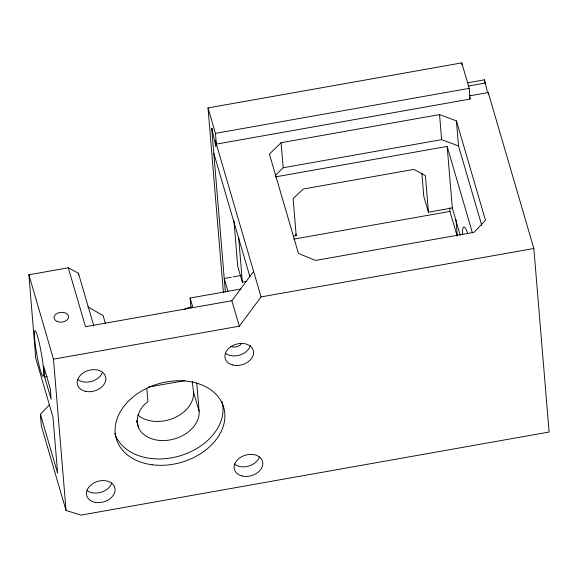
<?xml version="1.0" encoding="UTF-8"?>
<svg xmlns="http://www.w3.org/2000/svg" width="578" height="578" viewBox="0 0 578 578"><rect width="100%" height="100%" fill="white"/><g stroke="black" fill="none" stroke-linecap="round" stroke-linejoin="round"><path stroke-width="0.87" d="M196.766 382.983L199.107 411.175A31.617 23.12 -16.3 0 1 174.094 439.013A31.617 23.12 -16.3 0 1 138.72 428.002C134.551 418.4 139.833 407.389 147.925 401.688L146.805 388.272M49.433 404.824L40.402 414.267L57.627 473.172L52.959 417.013L35.735 358.107L28.9 274.774L68.291 267.787L85.515 326.693L231.872 300.726L253.605 271.443M28.9 274.774L53.479 359.169L239.321 326.194L261.054 296.911L533.848 248.504L549.1 432.026L80.949 515.106L66.058 510.482L41.385 426.102L40.402 414.267M281.11 142.708L269.406 154.095L298.458 253.431L315.537 260.447L473.982 232.327L485.484 220.24L456.432 120.903L439.547 114.588L281.11 142.708L283.191 167.757L275.186 175.553M184.252 309.606L188.117 307.684L192.691 306.875L190.104 298.031L240.961 289.007M223.404 292.504L208.015 107.913L461.771 62.894L469.22 88.347L470.109 99.062L216.367 144.117L215.421 140.924M467.631 82.813L484.509 79.815L487.536 92.646M468.556 85.992L485.441 82.994M208.015 107.913L215.464 133.366L469.22 88.347M469.574 95.861L488.237 92.545L533.848 248.504M283.191 167.757L441.628 139.638L458.513 145.952L481.756 225.427M275.236 176.926L447.155 146.415L472.407 232.811M293.559 236.142L296.203 235.672L293.118 198.521L303.349 189.006L413.848 169.39L425.401 175.625L428.435 212.191L452.299 207.95L460.24 235.21M293.675 239.14L449.951 211.411L457.126 235.947M231.294 277.209L224.199 278.466L227.978 291.377M233.071 276.891L241.055 275.475M233.924 220.637L237.739 266.357L242.37 282.194L246.806 281.407M44.636 377.029L51.153 399.319L50.257 388.582L43.74 366.293L44.636 377.029L47.244 376.567M148.51 387.065L184.873 380.62M68.291 267.787L78.42 273.25L93.867 326.093M87.777 306.817L103.094 315.545L105.463 323.651M469.639 97.48L470.109 99.062M428.435 212.191L423.775 196.267L421.853 173.082M295.719 233.989L296.203 235.672M225.377 292.193L211.707 128.208L212.646 131.416M261.054 296.911L215.442 140.967L215.869 146.328L211.707 128.208M213.802 153.278L249.884 276.652M231.872 300.726L239.321 326.194M192.272 381.401L193.522 392.072L199.107 411.175M136.675 420.502L137.167 422.164M136.776 421.355L138.72 428.002M488.237 92.545L488.381 94.337M484.509 79.815L484.732 82.502M461.771 62.894L461.923 64.685M456.432 120.903L458.513 145.952M455.955 219.756L457.299 235.896M447.155 146.415L452.299 207.95M449.648 207.82L449.951 211.411M439.547 114.588L441.628 139.638M238.635 237.377L242.37 282.194M215.464 133.366L216.367 144.117M190.104 298.031L190.921 307.872M78.42 273.25L78.565 275.049M53.479 359.169L66.058 510.482M250.375 345.644A14.595 10.671 -16.3 0 1 239.61 355.109A14.595 10.671 -16.3 0 1 225.319 353.201M193.522 392.072A31.617 23.12 -16.3 0 1 173.386 418.234A31.617 23.12 -16.3 0 1 137.867 415.055M111.8 483.056A14.595 10.671 -16.3 0 1 101.237 492.218A14.595 10.671 -16.3 0 1 87.206 490.643M241.669 343.462A7.131 5.216 -16.3 0 1 230.701 346.208M259.493 456.895A14.595 10.671 -16.3 0 1 248.424 466.164A14.595 10.671 -16.3 0 1 234.278 463.924M102.566 372.167A14.595 10.671 -16.3 0 1 91.953 381.299A14.595 10.671 -16.3 0 1 77.943 379.674M222.017 401.659A55.936 40.908 -16.3 0 1 179.852 455.869A55.936 40.908 -16.3 0 1 114.769 433.392M462.451 234.661A53.508 5.397 79.9 0 1 467.696 233.331M57.236 321.505A7.297 4.92 -4.8 0 0 68.572 317.243A7.297 4.92 -4.8 0 0 58.103 312.951A7.297 4.92 -4.8 0 0 57.236 321.505M34.593 338.397A23.106 2.326 79.9 0 0 42.454 375.808A23.106 2.326 79.9 0 0 40.005 346.366A23.106 2.326 79.9 0 0 34.593 338.397M85.161 391.241A14.595 10.671 -16.3 0 0 105.825 378.142A14.595 10.671 -16.3 0 0 83.615 372.644A14.595 10.671 -16.3 0 0 85.161 391.241M95.298 502.376A14.595 10.671 -16.3 0 0 114.95 488.323A14.595 10.671 -16.3 0 0 92.01 484.14A14.595 10.671 -16.3 0 0 95.298 502.376M242.088 475.969A14.595 10.671 -16.3 0 0 262.759 462.862A14.595 10.671 -16.3 0 0 240.542 457.371A14.595 10.671 -16.3 0 0 242.088 475.969M232.407 364.906A14.595 10.671 -16.3 0 0 253.561 352.32A14.595 10.671 -16.3 0 0 231.764 346.164A14.595 10.671 -16.3 0 0 232.407 364.906M152.187 464.784A55.936 40.908 -16.3 0 0 223.881 408.025A55.936 40.908 -16.3 0 0 133.923 396.306A55.936 40.908 -16.3 0 0 152.187 464.784"/></g></svg>
